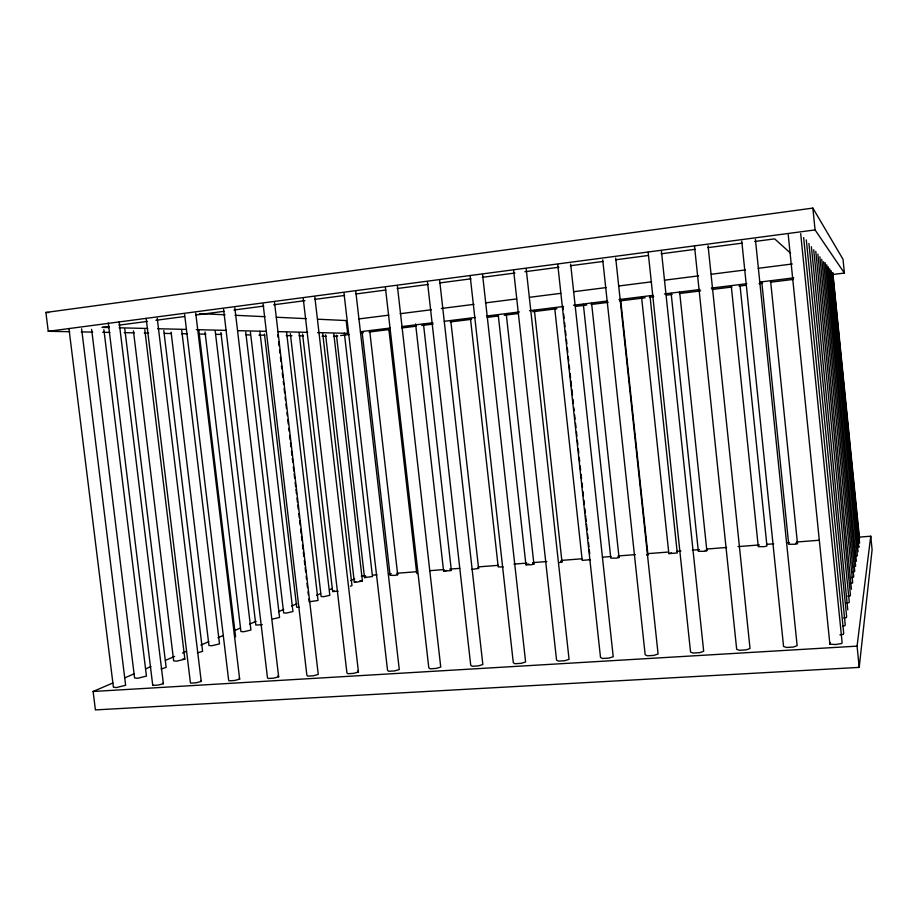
<?xml version="1.0" encoding="UTF-8"?>
<svg xmlns="http://www.w3.org/2000/svg" width="918" height="918" viewBox="0 0 918 918"><rect width="100%" height="100%" fill="white"/><g stroke="black" fill="none" stroke-linecap="round" stroke-linejoin="round"><path stroke-width="1.38" d="M112.822 682.992L93.108 691.484L95.403 709.912L859.214 667.386L872.1 549.733L870.746 536.215L859.328 537.11M859.214 667.386L857.068 646.134L870.746 536.215M847.784 609.862L811.386 246.713M851.434 589.264L817.869 254.137M856.379 561.265L826.739 264.763M858.055 551.787L829.78 268.859M858.835 547.357L831.203 270.741M859.592 543.123L832.569 272.554M800.68 233.62L842.081 642.118L841.84 643.472L835.724 644.516L829.883 644.195L830.17 642.841M144.803 329.791L184.851 659.17L176.623 661.178L173.674 660.868L133.42 330.847M350.446 586.2L351.973 585.535L322.711 333.647M333.819 334.037L362.415 580.933L356.884 582.161L354.314 582.092L325.603 334.841M302.573 334.026L332.649 591.536L334.255 590.836M354.314 582.092L355.794 581.438M336.458 335.196L364.526 577.629L365.961 577.009M124.653 677.909L133.856 673.938M145.687 668.843L150.942 666.583M165.401 660.363L174.604 656.404M182.498 653.008L186.434 651.31M200.893 645.079L208.788 641.682M217.991 637.723L223.246 635.463M235.077 630.368L240.332 628.107M249.535 624.148L256.111 621.314M278.452 611.698L283.708 609.426M291.591 606.041L296.858 603.769M316.572 595.289L320.52 593.59M329.723 589.62L332.35 588.495M350.745 580.566L354.692 578.868M314.851 297.099L358.456 672.01L353.602 673.376L347.796 673.72L346.889 672.71L303.25 298.683M770.569 280.724L797.49 543.594L795.034 544.259L788.711 544.271L761.768 281.872M234.847 307.909L278.659 676.807L273.644 678.161L268.01 678.494L267.436 677.484L223.59 309.389M195.741 313.164L239.655 679.148L234.56 680.502L229.007 680.835L228.605 679.813L184.656 314.633M157.23 318.294L201.237 681.454L196.062 682.808L190.588 683.13L190.336 682.108L146.134 318.362M679.653 292.165L706.849 550.651L704.244 551.328L698.346 551.305L671.138 293.278M119.122 321.988L163.381 683.738L158.126 685.069L152.744 685.402L108.278 322.964M641.556 296.996L668.855 553.611L671.506 552.934M591.594 303.25L619.03 557.49L616.288 558.167L610.791 558.133L583.343 304.328M559.154 562.608L561.988 561.931L534.414 310.456M506.254 314.002L533.909 564.111L531.029 564.799L525.922 564.742L498.244 315M525.922 564.742L528.791 564.054M450.818 320.99L478.588 568.426L471.714 569.412M415.59 323.974L443.601 571.145L446.607 570.468M369.747 331.203L397.689 574.725L394.614 575.414L390.093 575.311L362.128 332.155M839.913 634.889L843.47 634.292L843.688 633.018L803.652 237.578M842.69 626.042L844.996 625.663L845.203 624.47L806.291 239.896M843.642 617.998L846.43 617.539L846.625 616.403L808.907 243.396M846.43 603.046L849.07 602.621L849.242 601.611L813.715 249.822M847.716 596.172L850.275 595.759L850.447 594.807L815.781 251.36M850.091 583.481L852.524 583.091L852.673 582.23L819.854 256.788M851.181 577.606L853.556 577.227L853.706 576.412L821.748 259.312M853.224 566.681L855.484 566.337L855.61 565.591L825.11 262.582M852.237 572.006L854.543 571.65L854.681 570.87L823.538 261.733M855.083 556.744L857.355 555.746L828.3 266.851M161.086 668.981L166.147 667.409L124.802 329.057M197.404 652.847L202.614 651.344L163.783 330.503M272.83 619.007L279.565 617.435L245.749 332.155M262.307 624.688L255.824 625.043L220.928 332.523M338.111 591.215L332.649 591.536M69.745 331.696L48.252 331.306L45.9 312.453L812.866 208.088L843.022 259.324L844.399 273.059L831.593 274.643M48.252 331.306L815.069 229.925L844.399 273.059M109.081 326.441L101.978 327.382L109.127 327.554M119.007 325.133L147.396 321.403M155.911 320.279L184.288 316.549M195.649 315.058L224.026 311.317M233.964 310.009L263.764 306.084M273.702 304.776L304.914 300.668M314.851 299.371L344.652 295.447M356.012 293.955L385.812 290.031M397.161 288.539L428.385 284.431M439.733 282.928L470.957 278.82M482.306 277.328L514.952 273.036M524.889 271.728L558.947 267.241M570.296 265.75L602.942 261.458M615.714 259.783L648.349 255.479M661.121 253.804L695.178 249.317M707.95 247.642L742.008 243.155M754.78 241.48L774.654 238.864L790.593 253.207M358.949 318.925L388.784 315.149M400.156 313.704L431.414 309.745M441.363 308.482L474.044 304.34M485.404 302.894L516.673 298.935M529.457 297.306L560.714 293.347M573.509 291.729L606.19 287.575M618.973 285.957L651.654 281.815M664.448 280.197L698.552 275.87M711.335 274.252L745.439 269.926M758.222 268.297L792.326 263.982M360.418 331.731L390.253 328.024M401.614 326.613L432.871 322.723M444.243 321.311L475.501 317.421M486.861 316.01L519.542 311.948M529.479 310.709L563.583 306.474M573.532 305.235L607.624 300.989M618.984 299.578L653.088 295.344M664.448 293.932L699.975 289.514M711.335 288.103L746.85 283.685M759.645 282.09L793.737 277.856M333.498 336.447L337.767 335.919M340.612 335.563L349.15 334.508M360.544 333.096L363.39 332.741M369.082 332.029L389.002 329.562M401.809 327.967L416.038 326.2M421.729 325.5L433.112 324.088M450.199 321.966L471.542 319.315M487.194 317.376L498.577 315.964M504.269 315.253L518.509 313.497M532.738 311.73L556.928 308.723M575.425 306.428L586.809 305.017M591.077 304.489L608.164 302.366M619.547 300.955L645.159 297.776M649.428 297.248L653.696 296.721M666.502 295.126L672.205 294.426M679.32 293.542L700.663 290.891M712.047 289.48L731.967 287.001M739.082 286.118L746.196 285.234M759.014 283.651L761.86 283.295M770.397 282.239L793.163 279.416M361.267 576.045L365.548 575.712M372.685 575.15L376.965 574.817M388.383 573.922L391.24 573.704M396.943 573.257L416.921 571.696M429.762 570.686L444.037 569.573M449.751 569.126L459.734 568.345M478.289 566.899L498.267 565.339M513.965 564.111L526.806 563.101M532.52 562.654L546.795 561.541M561.059 560.428L582.471 558.752M602.449 557.192L611.009 556.526M618.147 555.964L635.267 554.621M648.119 553.623L668.097 552.062M676.658 551.397L680.938 551.052M692.356 550.169L699.493 549.607M706.63 549.044L726.608 547.484M738.026 546.6L759.427 544.925M766.564 544.363L773.702 543.812M786.542 542.802L789.4 542.584M796.537 542.022L819.372 540.232M503.19 566.968L498.199 566.899L470.464 318.5M93.108 691.484L857.068 646.134M856.287 546.749L858.95 546.738M81.22 331.903L92.684 332.109M102.724 332.293L109.885 332.419M124.217 332.672L134.257 332.855M144.287 333.039L148.59 333.119M164.356 333.395L171.528 333.532M181.557 333.704L187.295 333.808M198.758 334.014L205.93 334.152M215.959 334.324L221.697 334.427M246.058 334.875L250.362 334.944M258.956 335.104L264.694 335.208M286.198 335.598L291.935 335.701M299.096 335.827L303.399 335.908M322.034 336.24L326.338 336.321M364.526 577.629L372.467 576.504L344.342 333.05M119.122 327.795L147.683 328.483M157.678 328.724L186.251 329.413M196.245 329.654L226.241 330.388M237.659 330.664L266.22 331.352M277.649 331.627L307.645 332.35M317.639 332.591L347.635 333.326L346.155 320.554L317.662 319.2M359.845 580.865L362.415 580.933M45.9 312.453L48.757 312.568M199.424 313.589L225.071 314.805M235.042 315.276L264.958 316.699M276.352 317.238L306.268 318.661M299.417 607.349L296.698 607.223L264.476 334.083M182.877 658.975L184.851 659.17M795.539 543.261L797.49 543.594M705.185 550.307L706.849 550.651M668.855 553.611L677.266 552.957L649.99 295.906M646.524 554.885L647.993 555.229L620.637 299.601M617.642 557.134L619.03 557.49M589.069 559.36L590.366 559.716L582.207 560.359L554.679 307.886M560.783 561.564L561.988 561.931M532.784 563.744L533.909 564.111M477.635 568.047L478.588 568.426M443.601 571.145L451.358 570.548L423.519 324.433M417.506 573.635L416.715 573.245L388.807 328.793M396.966 574.335L397.689 574.725M357.504 671.012L358.456 672.01M278.051 675.809L278.659 676.807M239.208 678.15L239.655 679.148M200.939 680.456L201.237 681.454M163.243 682.728L163.381 683.738M103.883 329.677L146.444 676.096L137.574 678.299L134.579 677.92L91.628 329.367M81.61 328.839L125.628 685.264L116.414 687.571L113.396 687.169L68.953 328.564M171.092 332.144L208.948 645.492L211.84 645.744L219.505 643.897L181.661 329.769M215.214 331.042L250.935 630.046L243.763 631.745L240.929 631.538L205.035 331.96M198.839 330.4L235.593 636.805M274.539 302.527L318.259 674.432L313.313 675.786L307.599 676.13L306.864 675.12L263.11 304.076M277.764 334.554L278.097 337.399M278.602 341.657L279.095 345.925M279.6 350.183L279.933 353.028M280.438 357.297L280.942 361.554M281.436 365.823L281.769 368.669M282.274 372.926L282.778 377.195M283.283 381.463L283.616 384.298M284.11 388.566L284.614 392.835M285.119 397.092L285.452 399.938M285.957 404.195L286.45 408.464M286.955 412.733L287.288 415.567M287.793 419.836L288.286 424.105M288.791 428.362L289.124 431.208M289.629 435.476L290.134 439.733M290.467 442.579L290.96 446.836M291.465 451.105L291.97 455.374M292.303 458.208L292.808 462.477M293.301 466.746L293.806 471.003M294.139 473.849L294.644 478.117M295.148 482.375L295.642 486.643M295.975 489.478L296.48 493.746M296.984 498.015L297.478 502.272M297.822 505.118L298.316 509.387M298.82 513.644L299.325 517.913M299.658 520.758L300.152 525.016M300.656 529.284L301.161 533.542M301.494 536.387L301.999 540.656M302.492 544.913L302.997 549.182M303.33 552.028L303.835 556.285M304.34 560.554L304.833 564.811M305.166 567.657L305.671 571.925M306.176 576.183L306.509 579.029M307.014 583.297L307.507 587.554M308.012 591.823L308.345 594.669M308.85 598.926L309.182 601.772L318.041 600.487L286.577 332.27M259.851 331.295L292.957 611.537L286.416 613.052L283.662 612.903L250.419 332.144M299.119 332.741L329.814 595.3L323.813 596.654L321.151 596.551L290.34 333.59M385.422 287.644L428.798 667.788L430.083 668.797L436.061 668.43L440.743 667.076L397.391 286.014M355.794 291.603L399.284 669.566L394.522 670.92L388.624 671.276L387.534 670.266L344.009 293.209M439.642 280.346L482.845 664.54L478.267 665.906L472.185 666.273L470.727 665.275L427.478 281.998M482.57 274.574L525.612 661.981L521.137 663.347L514.964 663.714L513.3 662.716L470.2 276.215M526.186 268.722L569.068 659.365L564.696 660.73L558.419 661.109L556.56 660.122L513.621 270.385M602.736 259.874L645.17 654.798L647.454 655.785L653.937 655.395L658.091 654.018L615.714 258.107M570.663 264.154L613.224 656.714L608.955 658.091L602.575 658.47L600.51 657.483L557.742 264.464M562.849 306.876L563.159 309.71M563.629 313.979L564.088 318.236M564.559 322.493L565.018 326.762M565.477 331.019L565.947 335.288M566.406 339.545L566.876 343.802M567.335 348.071L567.794 352.328M568.265 356.586L568.724 360.854M569.194 365.112L569.653 369.38M570.112 373.637L570.583 377.895M570.893 380.74L571.512 386.421M571.822 389.266L572.43 394.947M572.901 399.204L573.36 403.461M573.83 407.73L574.14 410.564M574.599 414.833L575.058 419.09M575.529 423.359L575.988 427.616M576.458 431.873L576.917 436.142M577.376 440.399L577.847 444.656M578.306 448.925L578.776 453.182M579.235 457.439L579.694 461.708M580.165 465.965L580.624 470.234M581.094 474.491L581.553 478.748M582.012 483.017L582.482 487.274M582.941 491.532L583.412 495.8M583.871 500.058L584.33 504.326M584.8 508.583L585.259 512.841M585.569 515.686L586.189 521.367M586.499 524.212L587.118 529.893M587.577 534.15L588.048 538.407M588.507 542.676L588.977 546.933M589.276 549.779L589.746 554.036M661.362 250.545L703.681 651.275L699.642 652.652L693.056 653.054L690.554 652.067L648.165 252.278M708.065 245.68L750.029 648.498L746.116 649.875L739.415 650.277L736.684 649.301L694.501 246.07M755.399 239.323L797.145 645.664L793.347 647.052L786.542 647.454L783.57 646.479L741.767 241.124M739.942 284.58L766.955 545.969L764.453 546.646L758.268 546.646L731.233 285.705M812.866 208.088L815.069 229.925M788.229 234.687L829.883 644.195M832.833 272.898L859.546 538.751M152.64 684.38L152.744 685.402"/></g></svg>
